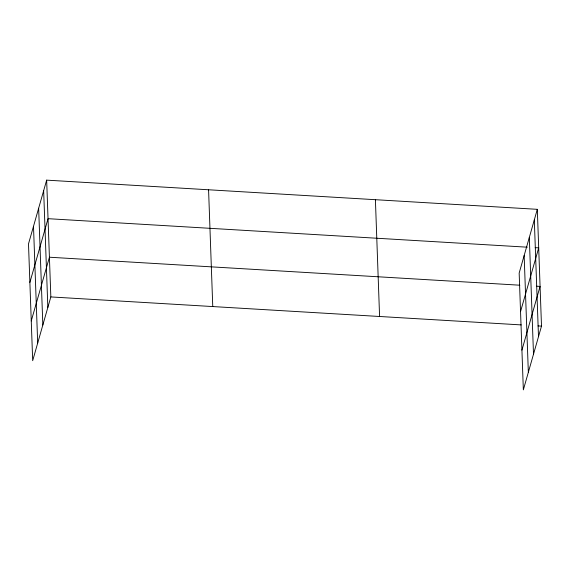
<?xml version="1.0" encoding="UTF-8"?>
<svg xmlns="http://www.w3.org/2000/svg" width="570" height="570" viewBox="0 0 570 570"><rect width="100%" height="100%" fill="white"/><g stroke="black" fill="none" stroke-linecap="round" stroke-linejoin="round"><path stroke-width="0.85" d="M46.655 180.141L28.5 243.882L32.682 360.675L50.837 296.927L46.655 180.141L537.318 209.325L541.5 326.118L523.346 389.859L519.163 273.073L537.318 209.325M29.882 282.421L48.037 218.681L527.257 247.188M31.257 320.967L49.419 257.22L519.84 285.207M520.538 311.612L538.7 247.864L535.18 247.658M521.92 350.151L540.075 286.411L536.555 286.197M50.837 296.927L521.258 324.914M537.98 325.912L541.5 326.118M534.311 219.87L538.493 336.663M529.316 237.426L533.499 354.219M524.158 255.517L528.34 372.303M375.402 199.692L379.584 316.485M208.577 189.774L212.76 306.56M43.655 190.686L47.837 307.472M38.653 208.242L42.835 325.028M33.502 226.326L37.684 343.119"/></g></svg>
